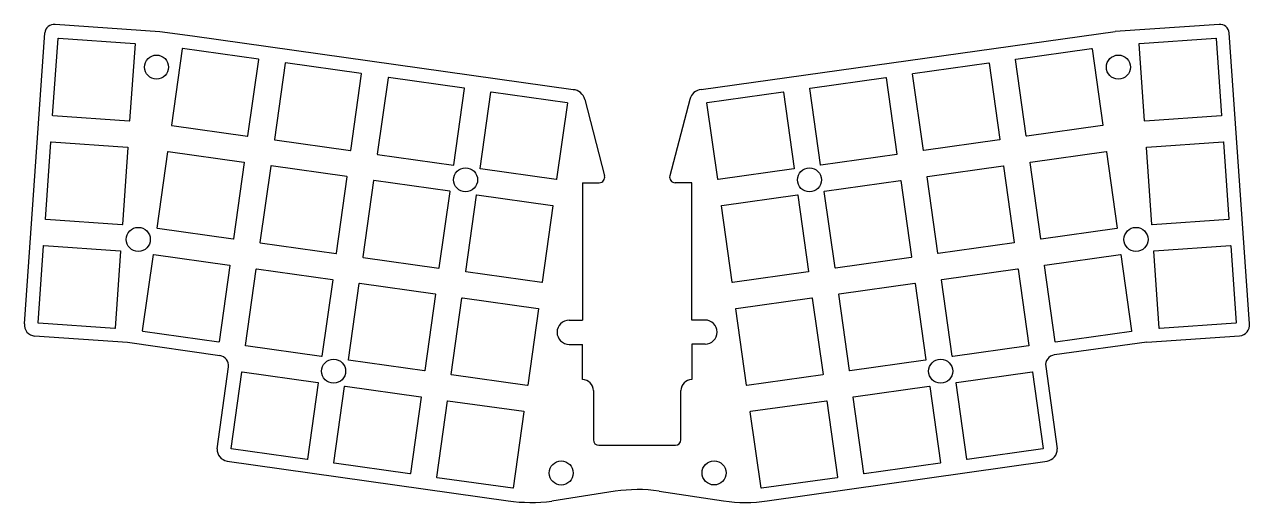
# Model space of a CAD drawing. Header units: millimetres. Extents: x -112 to 112, y -75 to 12.
import ezdxf

# ---------------------------------------------------------------- set-up
doc = ezdxf.new("R2010")
doc.units = ezdxf.units.MM
doc.layers.get('0').update_dxf_attribs({"linetype": 'CONTINUOUS'})

msp = doc.modelspace()

# ---------------------------------------------------------------- linework, layer by layer
for p, q in [((-87.3, 10.88), (-106.44, 12.18)), ((106.44, 12.17), (87.4, 10.92)), ((-112.03, -42.5), (-108.33, 10.68)), ((-81.3, 10.08), (-87.3, 10.88)), ((-11.7, 0.28), (-81.3, 10.08)), ((11.74, 0.32), (87.4, 10.92)), ((111.97, -42.5), (108.28, 10.67)), ((-9.58, -1.5), (-5.95, -15.47)), ((9.62, -1.5), (5.97, -15.47)), ((-10, -16.72), (-6.92, -16.72)), ((-10, -16.72), (-10, -41.87)), ((10, -16.72), (6.94, -16.72)), ((10, -41.83), (10, -16.72)), ((-12.44, -41.87), (-10, -41.87)), ((12.42, -41.83), (10, -41.83)), ((-93.2, -45.92), (-110.19, -44.75)), ((93.2, -45.88), (110.18, -44.7)), ((-76.31, -48.34), (-93.2, -45.92)), ((-12.44, -46.27), (-10, -46.27)), ((-10, -52.72), (-10, -46.27)), ((12.42, -46.23), (10, -46.23)), ((10, -46.23), (10, -52.72)), ((93.2, -45.88), (76.3, -48.19)), ((-76.82, -65.4), (-74.72, -50.4)), ((74.72, -50.3), (76.82, -65.4)), ((-8, -54.72), (-8, -63.72)), ((8, -63.72), (8, -54.72)), ((-7, -64.72), (7, -64.72)), ((-74.98, -67.6), (-23.6, -74.88)), ((23.8, -74.88), (74.98, -67.6)), ((-4, -73.12), (-15.6, -74.92)), ((4, -73.08), (15.8, -74.88))]:
    msp.add_line(p, q)
for points in [[(-92.81, -5.39, -0.414084), (-92.88, -5.45), (-106.84, -4.48, -0.417225), (-106.9, -4.41), (-105.91, 9.65, -0.413394), (-105.84, 9.71), (-91.88, 8.73, -0.414206), (-91.83, 8.67)], [(92.88, -5.45, -0.414084), (92.81, -5.39), (91.83, 8.67, -0.414206), (91.88, 8.73), (105.84, 9.71, -0.413394), (105.91, 9.65), (106.9, -4.41, -0.417225), (106.84, -4.48)], [(-85.1, -6.27), (-71.24, -8.22, 0.414226), (-71.17, -8.16), (-69.21, 5.79, 0.414543), (-69.26, 5.86), (-83.12, 7.81, 0.414307), (-83.19, 7.76), (-85.15, -6.2, 0.414056)], [(71.24, -8.22, -0.414226), (71.17, -8.16), (69.21, 5.79, -0.414543), (69.26, 5.86), (83.12, 7.81, -0.414307), (83.19, 7.76), (85.15, -6.2, -0.414056), (85.1, -6.27)], [(-66.29, -8.91), (-52.43, -10.86, 0.413803), (-52.36, -10.81), (-50.39, 3.15, 0.413883), (-50.45, 3.22), (-64.31, 5.17, 0.414307), (-64.38, 5.11), (-66.34, -8.84, 0.414058)], [(66.29, -8.91), (52.43, -10.86, -0.413803), (52.36, -10.81), (50.39, 3.15, -0.413883), (50.45, 3.22), (64.31, 5.17, -0.414307), (64.38, 5.11), (66.34, -8.84, -0.414058)], [(-31.63, 0.58), (-45.49, 2.52, 0.414307), (-45.56, 2.47), (-47.52, -11.49, 0.414096), (-47.47, -11.56), (-33.61, -13.51, 0.413805), (-33.54, -13.45), (-31.58, 0.51, 0.413859)], [(47.52, -11.49, -0.414096), (47.47, -11.56), (33.61, -13.51, -0.413805), (33.54, -13.45), (31.58, 0.51, -0.413859), (31.63, 0.58), (45.49, 2.52, -0.414307), (45.56, 2.47)], [(-14.73, -16.1, -0.413805), (-14.8, -16.15), (-28.66, -14.2, -0.414096), (-28.71, -14.13), (-26.75, -0.17, -0.414297), (-26.68, -0.12), (-12.82, -2.07, -0.413844), (-12.76, -2.14)], [(28.71, -14.13, -0.414096), (28.66, -14.2), (14.8, -16.15, -0.413805), (14.73, -16.1), (12.76, -2.14, -0.413844), (12.82, -2.07), (26.68, -0.12, -0.414297), (26.75, -0.17)], [(-93.21, -10.22, -0.413861), (-93.15, -10.29), (-94.13, -24.35, -0.414133), (-94.2, -24.41), (-108.16, -23.43, -0.416288), (-108.22, -23.36), (-107.24, -9.3, -0.413485), (-107.17, -9.24)], [(-71.91, -12.95, -0.413804), (-71.85, -13.02), (-73.82, -26.98, -0.414335), (-73.89, -27.03), (-87.74, -25.08, -0.413696), (-87.8, -25.01), (-85.84, -11.06, -0.413697), (-85.77, -11)], [(73.82, -26.98), (71.85, -13.02, -0.413804), (71.91, -12.95), (85.77, -11, -0.413697), (85.84, -11.06), (87.8, -25.01, -0.413696), (87.74, -25.08), (73.89, -27.03, -0.414335)], [(108.16, -23.43), (94.2, -24.41, -0.414133), (94.13, -24.35), (93.15, -10.29, -0.413861), (93.21, -10.22), (107.17, -9.24, -0.413485), (107.24, -9.3), (108.22, -23.36, -0.416288)], [(-67.02, -13.7), (-68.98, -27.66, 0.414096), (-68.93, -27.73), (-55.07, -29.68, 0.414623), (-55, -29.62), (-53.04, -15.67, 0.414623), (-53.09, -15.59), (-66.95, -13.65, 0.414097)], [(53.04, -15.67, -0.414623), (53.09, -15.59), (66.95, -13.65, -0.414097), (67.02, -13.7), (68.98, -27.66, -0.414096), (68.93, -27.73), (55.07, -29.68, -0.414623), (55, -29.62)], [(-36.19, -32.27), (-34.22, -18.31, 0.413804), (-34.28, -18.24), (-48.14, -16.29, 0.41433), (-48.21, -16.34), (-50.17, -30.3, 0.414096), (-50.11, -30.37), (-36.26, -32.32, 0.413805)], [(48.14, -16.29, -0.41433), (48.21, -16.34), (50.17, -30.3, -0.414096), (50.11, -30.37), (36.26, -32.32, -0.413805), (36.19, -32.27), (34.22, -18.31, -0.413804), (34.28, -18.24)], [(-17.37, -34.91, -0.414331), (-17.44, -34.96), (-31.3, -33.02, -0.41433), (-31.35, -32.95), (-29.39, -18.99, -0.41433), (-29.32, -18.94), (-15.46, -20.88, -0.413805), (-15.41, -20.95)], [(29.32, -18.94, -0.41433), (29.39, -18.99), (31.35, -32.95, -0.41433), (31.3, -33.02), (17.44, -34.96, -0.414331), (17.37, -34.91), (15.41, -20.95, -0.413805), (15.46, -20.88)], [(-94.53, -29.17, -0.414568), (-94.48, -29.24), (-95.46, -43.3, -0.414134), (-95.53, -43.36), (-109.49, -42.38, -0.415855), (-109.55, -42.32), (-108.56, -28.26, -0.413435), (-108.5, -28.2)], [(95.53, -43.36, -0.414134), (95.46, -43.3), (94.48, -29.24, -0.414568), (94.53, -29.17), (108.5, -28.2, -0.413435), (108.56, -28.26), (109.55, -42.32, -0.415855), (109.49, -42.38)], [(-74.55, -31.77, -0.413804), (-74.5, -31.84), (-76.46, -45.79, -0.413805), (-76.53, -45.85), (-90.39, -43.9, -0.4137), (-90.44, -43.83), (-88.48, -29.87, -0.413697), (-88.41, -29.82)], [(74.5, -31.84, -0.413804), (74.55, -31.77), (88.41, -29.82, -0.413697), (88.48, -29.87), (90.44, -43.83, -0.4137), (90.39, -43.9), (76.53, -45.85, -0.413805), (76.46, -45.79)], [(-57.64, -48.44, -0.413805), (-57.72, -48.49), (-71.57, -46.54, -0.414334), (-71.63, -46.47), (-69.67, -32.52, -0.413697), (-69.59, -32.46), (-55.74, -34.41, -0.414623), (-55.68, -34.48)], [(55.74, -34.41), (69.59, -32.46, -0.413697), (69.67, -32.52), (71.63, -46.47, -0.414334), (71.57, -46.54), (57.72, -48.49, -0.413805), (57.64, -48.44), (55.68, -34.48, -0.414623)], [(-50.85, -35.16, -0.414097), (-50.78, -35.11), (-36.92, -37.05, -0.413805), (-36.87, -37.12), (-38.83, -51.08, -0.414331), (-38.9, -51.14), (-52.76, -49.19, -0.41433), (-52.81, -49.12)], [(36.87, -37.12, -0.413805), (36.92, -37.05), (50.78, -35.11, -0.414097), (50.85, -35.16), (52.81, -49.12, -0.41433), (52.76, -49.19), (38.9, -51.14, -0.414331), (38.83, -51.08)], [(-33.94, -51.83, -0.414096), (-34, -51.76), (-32.04, -37.8, -0.414097), (-31.96, -37.75), (-18.11, -39.7, -0.414623), (-18.05, -39.77), (-20.01, -53.73, -0.414331), (-20.09, -53.78)], [(20.09, -53.78, -0.414331), (20.01, -53.73), (18.05, -39.77, -0.414623), (18.11, -39.7), (31.96, -37.75, -0.414097), (32.04, -37.8), (34, -51.76, -0.414096), (33.94, -51.83)], [(-58.38, -53.22, -0.414334), (-58.33, -53.3), (-60.29, -67.25, -0.413805), (-60.36, -67.31), (-74.22, -65.36, -0.414096), (-74.27, -65.29), (-72.31, -51.33, -0.414331), (-72.24, -51.28)], [(72.31, -51.33), (74.27, -65.29, -0.414096), (74.22, -65.36), (60.36, -67.31, -0.413805), (60.29, -67.25), (58.33, -53.3, -0.414334), (58.38, -53.22), (72.24, -51.28, -0.414331)], [(-39.57, -55.87, -0.414623), (-39.51, -55.94), (-41.47, -69.9, -0.414331), (-41.55, -69.95), (-55.4, -68, -0.414096), (-55.46, -67.93), (-53.5, -53.97, -0.414727), (-53.42, -53.92)], [(39.51, -55.94, -0.414623), (39.57, -55.87), (53.42, -53.92, -0.414727), (53.5, -53.97), (55.46, -67.93, -0.414096), (55.4, -68), (41.55, -69.95, -0.414331), (41.47, -69.9)], [(-20.75, -58.51, -0.413805), (-20.7, -58.58), (-22.66, -72.54, -0.414331), (-22.73, -72.59), (-36.59, -70.65, -0.414096), (-36.64, -70.58), (-34.68, -56.62, -0.414223), (-34.61, -56.57)], [(20.7, -58.58, -0.413805), (20.75, -58.51), (34.61, -56.57, -0.414223), (34.68, -56.62), (36.64, -70.58, -0.414096), (36.59, -70.65), (22.73, -72.59, -0.414331), (22.66, -72.54)]]:
    msp.add_lwpolyline(points, format="xyb", close=True)
for centre in [(-87.9, 4.41), (88.01, 4.41), (-31.38, -16.19), (31.52, -16.2), (-91.23, -27.09), (91.23, -27.09), (-55.51, -51.18), (55.51, -51.18), (-13.89, -69.79), (14.07, -69.77)]:
    msp.add_circle(centre, 2.2)
for centre, radius, start, end in [((-106.7, 10.56), 1.63, 80.9212, 176.0197), ((106.65, 10.56), 1.63, 3.9807, 97.374), ((-11.88, -2.09), 2.38, 14.5622, 85.7885), ((12, -2.12), 2.46, 96.0505, 165.3468), ((-6.92, -15.72), 1, -90, 14.5622), ((6.94, -15.72), 1, 165.3468, 270), ((-110.05, -42.76), 1.99, 172.5132, 266.0404), ((-12.44, -44.07), 2.2, 90, 270), ((12.42, -44.03), 2.2, -90, 90), ((110.04, -42.76), 1.95, -86.0406, 7.5688), ((-76.57, -50.18), 1.86, -6.838, 81.8737), ((76.58, -50.04), 1.87, 98.6921, 187.9173), ((-10, -54.72), 2, 0, 90), ((10, -54.72), 2, 90, 180), ((-7, -63.72), 1, 180, 270), ((7, -63.72), 1, -90, 0), ((-74.68, -65.47), 2.15, 178.0393, 261.9409), ((74.68, -65.47), 2.15, -81.9097, 1.9397), ((0.17, -99.98), 27.17, 81.8887, 98.8203), ((-19.41, -45.34), 29.83, 261.9409, 277.3499), ((19.8, -48.69), 26.49, 261.3267, 278.6776)]:
    msp.add_arc(centre, radius, start, end)

doc.saveas('drawing.dxf')
